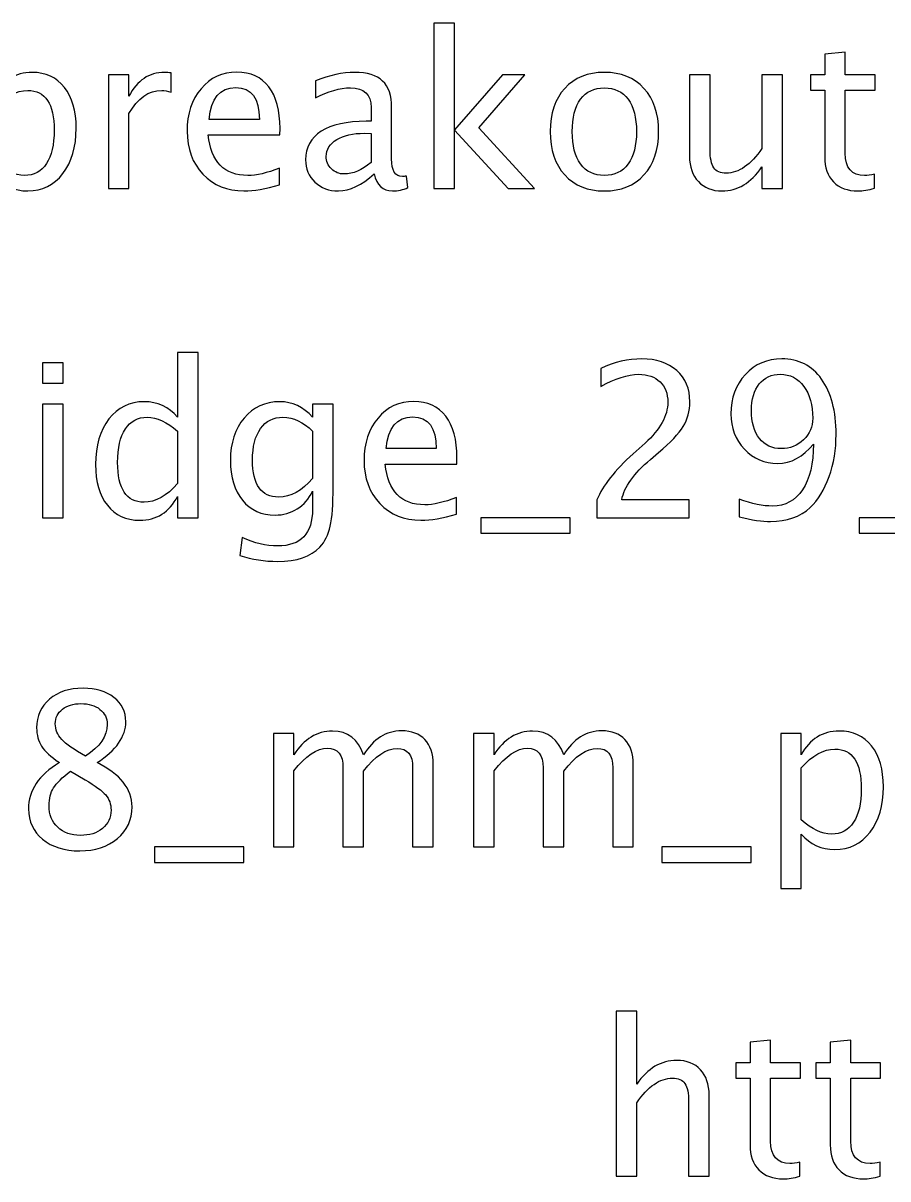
# Model space of a CAD drawing. Header units: centimetres. Extents: x -32.9 to 32.9, y -27.7 to 43.3.
# Drawn here: x -7.87 to -2.75, y 29.8 to 36.65 of the extents above; entities that cross this region are included whole.
import ezdxf

# ---------------------------------------------------------------- set-up
doc = ezdxf.new("R2010")
doc.units = ezdxf.units.CM
doc.header["$MEASUREMENT"] = 0
doc.layers.add('Layer 1', color=7, linetype='Continuous')

msp = doc.modelspace()

# ---------------------------------------------------------------- linework, layer by layer
at = {"layer": 'Layer 1'}
for points, knots in [([(-8.16619, 35.66282), (-8.16619, 35.66282), (-8.16619, 36.64961), (-8.16619, 36.64961), (-8.16619, 36.64961), (-8.16619, 36.64961), (-8.04427, 36.64961), (-8.04427, 36.64961), (-8.04427, 36.64961), (-8.04427, 36.64961), (-8.04427, 36.21633), (-8.04427, 36.21633), (-8.04427, 36.21633), (-7.99432, 36.31052), (-7.91917, 36.35751), (-7.81906, 36.35751), (-7.81906, 36.35751), (-7.73799, 36.35751), (-7.67428, 36.32809), (-7.62771, 36.26903), (-7.62771, 36.26903), (-7.58114, 36.20998), (-7.55786, 36.12933), (-7.55786, 36.0271), (-7.55786, 36.0271), (-7.55786, 35.91576), (-7.58432, 35.8258), (-7.63702, 35.75765), (-7.63702, 35.75765), (-7.68973, 35.68928), (-7.75915, 35.6552), (-7.84509, 35.6552), (-7.84509, 35.6552), (-7.92489, 35.6552), (-7.99135, 35.68568), (-8.04427, 35.74685), (-8.04427, 35.74685), (-8.04427, 35.74685), (-8.05909, 35.66282), (-8.05909, 35.66282), (-8.05909, 35.66282), (-8.05909, 35.66282), (-8.16619, 35.66282), (-8.16619, 35.66282)], [0, 0, 0, 0, 0.0833333, 0.0833333, 0.0833333, 0.0833333, 0.1666667, 0.1666667, 0.1666667, 0.1666667, 0.25, 0.25, 0.25, 0.25, 0.3333333, 0.3333333, 0.3333333, 0.3333333, 0.4166667, 0.4166667, 0.4166667, 0.4166667, 0.5, 0.5, 0.5, 0.5, 0.5833333, 0.5833333, 0.5833333, 0.5833333, 0.6666667, 0.6666667, 0.6666667, 0.6666667, 0.75, 0.75, 0.75, 0.75, 0.8333333, 0.8333333, 0.8333333, 0.8333333, 1, 1, 1, 1]), ([(-5.43845, 35.67044), (-5.43845, 35.67044), (-5.43845, 36.64961), (-5.43845, 36.64961), (-5.43845, 36.64961), (-5.43845, 36.64961), (-5.31653, 36.64961), (-5.31653, 36.64961), (-5.31653, 36.64961), (-5.31653, 36.64961), (-5.31653, 36.01694), (-5.31653, 36.01694), (-5.31653, 36.01694), (-5.31653, 36.01694), (-5.03078, 36.34354), (-5.03078, 36.34354), (-5.03078, 36.34354), (-5.03078, 36.34354), (-4.89912, 36.34354), (-4.89912, 36.34354), (-4.89912, 36.34354), (-4.89912, 36.34354), (-5.17217, 36.02943), (-5.17217, 36.02943), (-5.17217, 36.02943), (-5.17217, 36.02943), (-4.84197, 35.67044), (-4.84197, 35.67044), (-4.84197, 35.67044), (-4.84197, 35.67044), (-4.99903, 35.67044), (-4.99903, 35.67044), (-4.99903, 35.67044), (-4.99903, 35.67044), (-5.31653, 36.01567), (-5.31653, 36.01567), (-5.31653, 36.01567), (-5.31653, 36.01567), (-5.31653, 35.67044), (-5.31653, 35.67044), (-5.31653, 35.67044), (-5.31653, 35.67044), (-5.43845, 35.67044), (-5.43845, 35.67044)], [0, 0, 0, 0, 0.0833333, 0.0833333, 0.0833333, 0.0833333, 0.1666667, 0.1666667, 0.1666667, 0.1666667, 0.25, 0.25, 0.25, 0.25, 0.3333333, 0.3333333, 0.3333333, 0.3333333, 0.4166667, 0.4166667, 0.4166667, 0.4166667, 0.5, 0.5, 0.5, 0.5, 0.5833333, 0.5833333, 0.5833333, 0.5833333, 0.6666667, 0.6666667, 0.6666667, 0.6666667, 0.75, 0.75, 0.75, 0.75, 0.8333333, 0.8333333, 0.8333333, 0.8333333, 1, 1, 1, 1]), ([(-2.82669, 35.67065), (-2.86437, 35.66028), (-2.89717, 35.6552), (-2.9249, 35.6552), (-2.9249, 35.6552), (-2.98713, 35.6552), (-3.0356, 35.67298), (-3.07032, 35.70854), (-3.07032, 35.70854), (-3.10524, 35.7441), (-3.1226, 35.79342), (-3.1226, 35.85671), (-3.1226, 35.85671), (-3.1226, 35.85671), (-3.1226, 36.2521), (-3.1226, 36.2521), (-3.1226, 36.2521), (-3.1226, 36.2521), (-3.20684, 36.2521), (-3.20684, 36.2521), (-3.20684, 36.2521), (-3.20684, 36.2521), (-3.20684, 36.34354), (-3.20684, 36.34354), (-3.20684, 36.34354), (-3.20684, 36.34354), (-3.1226, 36.34354), (-3.1226, 36.34354), (-3.1226, 36.34354), (-3.1226, 36.34354), (-3.1226, 36.46525), (-3.1226, 36.46525), (-3.1226, 36.46525), (-3.1226, 36.46525), (-3.00068, 36.47689), (-3.00068, 36.47689), (-3.00068, 36.47689), (-3.00068, 36.47689), (-3.00068, 36.34354), (-3.00068, 36.34354), (-3.00068, 36.34354), (-3.00068, 36.34354), (-2.82415, 36.34354), (-2.82415, 36.34354), (-2.82415, 36.34354), (-2.82415, 36.34354), (-2.82415, 36.2521), (-2.82415, 36.2521), (-2.82415, 36.2521), (-2.82415, 36.2521), (-3.00068, 36.2521), (-3.00068, 36.2521), (-3.00068, 36.2521), (-3.00068, 36.2521), (-3.00068, 35.87872), (-3.00068, 35.87872), (-3.00068, 35.87872), (-3.00068, 35.79067), (-2.96237, 35.74664), (-2.88596, 35.74664), (-2.88596, 35.74664), (-2.86966, 35.74664), (-2.84997, 35.74939), (-2.82669, 35.75468), (-2.82669, 35.75468), (-2.82669, 35.75468), (-2.82669, 35.67065), (-2.82669, 35.67065)], [0, 0, 0, 0, 0.0555556, 0.0555556, 0.0555556, 0.0555556, 0.1111111, 0.1111111, 0.1111111, 0.1111111, 0.1666667, 0.1666667, 0.1666667, 0.1666667, 0.2222222, 0.2222222, 0.2222222, 0.2222222, 0.2777778, 0.2777778, 0.2777778, 0.2777778, 0.3333333, 0.3333333, 0.3333333, 0.3333333, 0.3888889, 0.3888889, 0.3888889, 0.3888889, 0.4444444, 0.4444444, 0.4444444, 0.4444444, 0.5, 0.5, 0.5, 0.5, 0.5555556, 0.5555556, 0.5555556, 0.5555556, 0.6111111, 0.6111111, 0.6111111, 0.6111111, 0.6666667, 0.6666667, 0.6666667, 0.6666667, 0.7222222, 0.7222222, 0.7222222, 0.7222222, 0.7777778, 0.7777778, 0.7777778, 0.7777778, 0.8333333, 0.8333333, 0.8333333, 0.8333333, 0.8888889, 0.8888889, 0.8888889, 0.8888889, 1, 1, 1, 1]), ([(-7.36694, 35.67044), (-7.36694, 35.67044), (-7.36694, 36.34354), (-7.36694, 36.34354), (-7.36694, 36.34354), (-7.36694, 36.34354), (-7.24502, 36.34354), (-7.24502, 36.34354), (-7.24502, 36.34354), (-7.24502, 36.34354), (-7.24502, 36.21633), (-7.24502, 36.21633), (-7.24502, 36.21633), (-7.19655, 36.31052), (-7.12627, 36.35751), (-7.03399, 36.35751), (-7.03399, 36.35751), (-7.0215, 36.35751), (-7.00838, 36.35645), (-6.99483, 36.35434), (-6.99483, 36.35434), (-6.99483, 36.35434), (-6.99483, 36.24025), (-6.99483, 36.24025), (-6.99483, 36.24025), (-7.016, 36.24723), (-7.03462, 36.25083), (-7.05071, 36.25083), (-7.05071, 36.25083), (-7.12818, 36.25083), (-7.19295, 36.20511), (-7.24502, 36.11346), (-7.24502, 36.11346), (-7.24502, 36.11346), (-7.24502, 35.67044), (-7.24502, 35.67044), (-7.24502, 35.67044), (-7.24502, 35.67044), (-7.36694, 35.67044), (-7.36694, 35.67044)], [0, 0, 0, 0, 0.0909091, 0.0909091, 0.0909091, 0.0909091, 0.1818182, 0.1818182, 0.1818182, 0.1818182, 0.2727273, 0.2727273, 0.2727273, 0.2727273, 0.3636364, 0.3636364, 0.3636364, 0.3636364, 0.4545455, 0.4545455, 0.4545455, 0.4545455, 0.5454545, 0.5454545, 0.5454545, 0.5454545, 0.6363636, 0.6363636, 0.6363636, 0.6363636, 0.7272727, 0.7272727, 0.7272727, 0.7272727, 0.8181818, 0.8181818, 0.8181818, 0.8181818, 1, 1, 1, 1]), ([(-6.35327, 35.69203), (-6.43518, 35.66748), (-6.50525, 35.6552), (-6.56367, 35.6552), (-6.56367, 35.6552), (-6.66336, 35.6552), (-6.74443, 35.68822), (-6.80687, 35.75405), (-6.80687, 35.75405), (-6.86931, 35.81988), (-6.90064, 35.90518), (-6.90064, 36.01017), (-6.90064, 36.01017), (-6.90064, 36.11198), (-6.87312, 36.19559), (-6.81788, 36.26099), (-6.81788, 36.26099), (-6.76263, 36.32618), (-6.69194, 36.35878), (-6.60579, 36.35878), (-6.60579, 36.35878), (-6.5243, 36.35878), (-6.46122, 36.32978), (-6.41677, 36.27179), (-6.41677, 36.27179), (-6.37232, 36.21379), (-6.35009, 36.13166), (-6.35009, 36.02519), (-6.35009, 36.02519), (-6.35009, 36.02519), (-6.35073, 35.98794), (-6.35073, 35.98794), (-6.35073, 35.98794), (-6.35073, 35.98794), (-6.77618, 35.98794), (-6.77618, 35.98794), (-6.77618, 35.98794), (-6.7584, 35.82707), (-6.67987, 35.74664), (-6.54081, 35.74664), (-6.54081, 35.74664), (-6.48979, 35.74664), (-6.42735, 35.76103), (-6.35327, 35.78982), (-6.35327, 35.78982), (-6.35327, 35.78982), (-6.35327, 35.69203), (-6.35327, 35.69203)], [0, 0, 0, 0, 0.0769231, 0.0769231, 0.0769231, 0.0769231, 0.1538462, 0.1538462, 0.1538462, 0.1538462, 0.2307692, 0.2307692, 0.2307692, 0.2307692, 0.3076923, 0.3076923, 0.3076923, 0.3076923, 0.3846154, 0.3846154, 0.3846154, 0.3846154, 0.4615385, 0.4615385, 0.4615385, 0.4615385, 0.5384615, 0.5384615, 0.5384615, 0.5384615, 0.6153846, 0.6153846, 0.6153846, 0.6153846, 0.6923077, 0.6923077, 0.6923077, 0.6923077, 0.7692308, 0.7692308, 0.7692308, 0.7692308, 0.8461538, 0.8461538, 0.8461538, 0.8461538, 1, 1, 1, 1]), ([(-5.79278, 35.75617), (-5.86601, 35.68886), (-5.9365, 35.6552), (-6.00423, 35.6552), (-6.00423, 35.6552), (-6.0599, 35.6552), (-6.10626, 35.67256), (-6.14287, 35.70748), (-6.14287, 35.70748), (-6.1797, 35.74241), (-6.19812, 35.78643), (-6.19812, 35.83956), (-6.19812, 35.83956), (-6.19812, 35.91301), (-6.16722, 35.96953), (-6.10541, 36.0089), (-6.10541, 36.0089), (-6.0436, 36.04827), (-5.95491, 36.06795), (-5.83934, 36.06795), (-5.83934, 36.06795), (-5.83934, 36.06795), (-5.81077, 36.06795), (-5.81077, 36.06795), (-5.81077, 36.06795), (-5.81077, 36.06795), (-5.81077, 36.14902), (-5.81077, 36.14902), (-5.81077, 36.14902), (-5.81077, 36.22712), (-5.85141, 36.26607), (-5.9329, 36.26607), (-5.9329, 36.26607), (-5.99598, 36.26607), (-6.06498, 36.24617), (-6.1397, 36.20638), (-6.1397, 36.20638), (-6.1397, 36.20638), (-6.1397, 36.30671), (-6.1397, 36.30671), (-6.1397, 36.30671), (-6.05757, 36.34058), (-5.9801, 36.35751), (-5.9075, 36.35751), (-5.9075, 36.35751), (-5.83278, 36.35751), (-5.77754, 36.34058), (-5.74219, 36.3065), (-5.74219, 36.3065), (-5.70663, 36.27242), (-5.68885, 36.21993), (-5.68885, 36.14902), (-5.68885, 36.14902), (-5.68885, 36.14902), (-5.68885, 35.84485), (-5.68885, 35.84485), (-5.68885, 35.84485), (-5.68885, 35.77522), (-5.66747, 35.74029), (-5.6245, 35.74029), (-5.6245, 35.74029), (-5.61921, 35.74029), (-5.61138, 35.74114), (-5.60101, 35.74283), (-5.60101, 35.74283), (-5.60101, 35.74283), (-5.59233, 35.6751), (-5.59233, 35.6751), (-5.59233, 35.6751), (-5.62006, 35.66176), (-5.65054, 35.6552), (-5.68398, 35.6552), (-5.68398, 35.6552), (-5.74092, 35.6552), (-5.77711, 35.68886), (-5.79278, 35.75617)], [0, 0, 0, 0, 0.05, 0.05, 0.05, 0.05, 0.1, 0.1, 0.1, 0.1, 0.15, 0.15, 0.15, 0.15, 0.2, 0.2, 0.2, 0.2, 0.25, 0.25, 0.25, 0.25, 0.3, 0.3, 0.3, 0.3, 0.35, 0.35, 0.35, 0.35, 0.4, 0.4, 0.4, 0.4, 0.45, 0.45, 0.45, 0.45, 0.5, 0.5, 0.5, 0.5, 0.55, 0.55, 0.55, 0.55, 0.6, 0.6, 0.6, 0.6, 0.65, 0.65, 0.65, 0.65, 0.7, 0.7, 0.7, 0.7, 0.75, 0.75, 0.75, 0.75, 0.8, 0.8, 0.8, 0.8, 0.85, 0.85, 0.85, 0.85, 0.9, 0.9, 0.9, 0.9, 1, 1, 1, 1]), ([(-4.42816, 35.6552), (-4.52701, 35.6552), (-4.60532, 35.68674), (-4.6629, 35.74982), (-4.6629, 35.74982), (-4.72068, 35.81289), (-4.74947, 35.89862), (-4.74947, 36.00678), (-4.74947, 36.00678), (-4.74947, 36.11473), (-4.72068, 36.20024), (-4.6629, 36.26311), (-4.6629, 36.26311), (-4.60532, 36.32597), (-4.52701, 36.35751), (-4.42816, 36.35751), (-4.42816, 36.35751), (-4.32931, 36.35751), (-4.25099, 36.32597), (-4.19342, 36.26311), (-4.19342, 36.26311), (-4.13564, 36.20024), (-4.10685, 36.11473), (-4.10685, 36.00678), (-4.10685, 36.00678), (-4.10685, 35.89862), (-4.13564, 35.81289), (-4.19342, 35.74982), (-4.19342, 35.74982), (-4.25099, 35.68674), (-4.32931, 35.6552), (-4.42816, 35.6552)], [0, 0, 0, 0, 0.1111111, 0.1111111, 0.1111111, 0.1111111, 0.2222222, 0.2222222, 0.2222222, 0.2222222, 0.3333333, 0.3333333, 0.3333333, 0.3333333, 0.4444444, 0.4444444, 0.4444444, 0.4444444, 0.5555556, 0.5555556, 0.5555556, 0.5555556, 0.6666667, 0.6666667, 0.6666667, 0.6666667, 0.7777778, 0.7777778, 0.7777778, 0.7777778, 1, 1, 1, 1]), ([(-3.49429, 35.67044), (-3.49429, 35.67044), (-3.49429, 35.79702), (-3.49429, 35.79702), (-3.49429, 35.79702), (-3.55927, 35.7024), (-3.63822, 35.6552), (-3.73093, 35.6552), (-3.73093, 35.6552), (-3.78978, 35.6552), (-3.83655, 35.67362), (-3.87127, 35.71066), (-3.87127, 35.71066), (-3.90619, 35.7477), (-3.92355, 35.79744), (-3.92355, 35.86031), (-3.92355, 35.86031), (-3.92355, 35.86031), (-3.92355, 36.34354), (-3.92355, 36.34354), (-3.92355, 36.34354), (-3.92355, 36.34354), (-3.80163, 36.34354), (-3.80163, 36.34354), (-3.80163, 36.34354), (-3.80163, 36.34354), (-3.80163, 35.9001), (-3.80163, 35.9001), (-3.80163, 35.9001), (-3.80163, 35.84951), (-3.79422, 35.81374), (-3.77962, 35.79257), (-3.77962, 35.79257), (-3.7648, 35.77119), (-3.74025, 35.76061), (-3.70574, 35.76061), (-3.70574, 35.76061), (-3.63124, 35.76061), (-3.56054, 35.80951), (-3.49429, 35.90751), (-3.49429, 35.90751), (-3.49429, 35.90751), (-3.49429, 36.34354), (-3.49429, 36.34354), (-3.49429, 36.34354), (-3.49429, 36.34354), (-3.37237, 36.34354), (-3.37237, 36.34354), (-3.37237, 36.34354), (-3.37237, 36.34354), (-3.37237, 35.67044), (-3.37237, 35.67044), (-3.37237, 35.67044), (-3.37237, 35.67044), (-3.49429, 35.67044), (-3.49429, 35.67044)], [0, 0, 0, 0, 0.0666667, 0.0666667, 0.0666667, 0.0666667, 0.1333333, 0.1333333, 0.1333333, 0.1333333, 0.2, 0.2, 0.2, 0.2, 0.2666667, 0.2666667, 0.2666667, 0.2666667, 0.3333333, 0.3333333, 0.3333333, 0.3333333, 0.4, 0.4, 0.4, 0.4, 0.4666667, 0.4666667, 0.4666667, 0.4666667, 0.5333333, 0.5333333, 0.5333333, 0.5333333, 0.6, 0.6, 0.6, 0.6, 0.6666667, 0.6666667, 0.6666667, 0.6666667, 0.7333333, 0.7333333, 0.7333333, 0.7333333, 0.8, 0.8, 0.8, 0.8, 0.8666667, 0.8666667, 0.8666667, 0.8666667, 1, 1, 1, 1]), ([(-8.04427, 35.83088), (-7.9814, 35.77479), (-7.9215, 35.74664), (-7.86456, 35.74664), (-7.86456, 35.74664), (-7.80847, 35.74664), (-7.76508, 35.77014), (-7.7346, 35.81691), (-7.7346, 35.81691), (-7.70391, 35.86369), (-7.68867, 35.92952), (-7.68867, 36.01461), (-7.68867, 36.01461), (-7.68867, 36.17209), (-7.74074, 36.25083), (-7.84488, 36.25083), (-7.84488, 36.25083), (-7.91304, 36.25083), (-7.9795, 36.214), (-8.04427, 36.14013), (-8.04427, 36.14013), (-8.04427, 36.14013), (-8.04427, 35.83088), (-8.04427, 35.83088)], [0, 0, 0, 0, 0.1428571, 0.1428571, 0.1428571, 0.1428571, 0.2857143, 0.2857143, 0.2857143, 0.2857143, 0.4285714, 0.4285714, 0.4285714, 0.4285714, 0.5714286, 0.5714286, 0.5714286, 0.5714286, 0.7142857, 0.7142857, 0.7142857, 0.7142857, 1, 1, 1, 1]), ([(-6.76983, 36.07938), (-6.76983, 36.07938), (-6.47265, 36.07938), (-6.47265, 36.07938), (-6.47265, 36.07938), (-6.47265, 36.20469), (-6.51943, 36.26734), (-6.61277, 36.26734), (-6.61277, 36.26734), (-6.70675, 36.26734), (-6.75903, 36.20469), (-6.76983, 36.07938)], [0, 0, 0, 0, 0.25, 0.25, 0.25, 0.25, 0.5, 0.5, 0.5, 0.5, 1, 1, 1, 1]), ([(-4.42837, 35.74664), (-4.36805, 35.74664), (-4.32106, 35.76929), (-4.28761, 35.8148), (-4.28761, 35.8148), (-4.25438, 35.86009), (-4.23766, 35.92423), (-4.23766, 36.00678), (-4.23766, 36.00678), (-4.23766, 36.08912), (-4.25438, 36.15304), (-4.28761, 36.19834), (-4.28761, 36.19834), (-4.32106, 36.24342), (-4.36805, 36.26607), (-4.42837, 36.26607), (-4.42837, 36.26607), (-4.48891, 36.26607), (-4.5359, 36.24342), (-4.56892, 36.19834), (-4.56892, 36.19834), (-4.60215, 36.15304), (-4.61866, 36.08912), (-4.61866, 36.00678), (-4.61866, 36.00678), (-4.61866, 35.92423), (-4.60215, 35.86009), (-4.56892, 35.8148), (-4.56892, 35.8148), (-4.5359, 35.76929), (-4.48891, 35.74664), (-4.42837, 35.74664)], [0, 0, 0, 0, 0.1111111, 0.1111111, 0.1111111, 0.1111111, 0.2222222, 0.2222222, 0.2222222, 0.2222222, 0.3333333, 0.3333333, 0.3333333, 0.3333333, 0.4444444, 0.4444444, 0.4444444, 0.4444444, 0.5555556, 0.5555556, 0.5555556, 0.5555556, 0.6666667, 0.6666667, 0.6666667, 0.6666667, 0.7777778, 0.7777778, 0.7777778, 0.7777778, 1, 1, 1, 1]), ([(-5.81077, 35.82263), (-5.81077, 35.82263), (-5.81077, 35.99556), (-5.81077, 35.99556), (-5.81077, 35.99556), (-5.81077, 35.99556), (-5.84993, 35.99683), (-5.84993, 35.99683), (-5.84993, 35.99683), (-5.91766, 35.99683), (-5.97227, 35.98434), (-6.01397, 35.95937), (-6.01397, 35.95937), (-6.05546, 35.93418), (-6.0762, 35.90095), (-6.0762, 35.85946), (-6.0762, 35.85946), (-6.0762, 35.83046), (-6.06583, 35.80591), (-6.0453, 35.7858), (-6.0453, 35.7858), (-6.02455, 35.76569), (-5.99936, 35.75553), (-5.96952, 35.75553), (-5.96952, 35.75553), (-5.91872, 35.75553), (-5.8658, 35.77797), (-5.81077, 35.82263)], [0, 0, 0, 0, 0.125, 0.125, 0.125, 0.125, 0.25, 0.25, 0.25, 0.25, 0.375, 0.375, 0.375, 0.375, 0.5, 0.5, 0.5, 0.5, 0.625, 0.625, 0.625, 0.625, 0.75, 0.75, 0.75, 0.75, 1, 1, 1, 1]), ([(-6.95675, 33.71887), (-6.95675, 33.71887), (-6.95675, 33.84524), (-6.95675, 33.84524), (-6.95675, 33.84524), (-7.00649, 33.75083), (-7.08142, 33.70363), (-7.18154, 33.70363), (-7.18154, 33.70363), (-7.26282, 33.70363), (-7.32674, 33.73305), (-7.37331, 33.79211), (-7.37331, 33.79211), (-7.41988, 33.85116), (-7.44316, 33.93181), (-7.44316, 34.03404), (-7.44316, 34.03404), (-7.44316, 34.1458), (-7.4167, 34.23576), (-7.364, 34.30392), (-7.364, 34.30392), (-7.31108, 34.37186), (-7.24165, 34.40594), (-7.1555, 34.40594), (-7.1555, 34.40594), (-7.07571, 34.40594), (-7.00924, 34.37546), (-6.95675, 34.31429), (-6.95675, 34.31429), (-6.95675, 34.31429), (-6.95675, 34.69804), (-6.95675, 34.69804), (-6.95675, 34.69804), (-6.95675, 34.69804), (-6.83483, 34.69804), (-6.83483, 34.69804), (-6.83483, 34.69804), (-6.83483, 34.69804), (-6.83483, 33.71887), (-6.83483, 33.71887), (-6.83483, 33.71887), (-6.83483, 33.71887), (-6.95675, 33.71887), (-6.95675, 33.71887)], [0, 0, 0, 0, 0.0833333, 0.0833333, 0.0833333, 0.0833333, 0.1666667, 0.1666667, 0.1666667, 0.1666667, 0.25, 0.25, 0.25, 0.25, 0.3333333, 0.3333333, 0.3333333, 0.3333333, 0.4166667, 0.4166667, 0.4166667, 0.4166667, 0.5, 0.5, 0.5, 0.5, 0.5833333, 0.5833333, 0.5833333, 0.5833333, 0.6666667, 0.6666667, 0.6666667, 0.6666667, 0.75, 0.75, 0.75, 0.75, 0.8333333, 0.8333333, 0.8333333, 0.8333333, 1, 1, 1, 1]), ([(-4.47263, 33.71887), (-4.47263, 33.71887), (-4.47263, 33.82555), (-4.47263, 33.82555), (-4.47263, 33.82555), (-4.43707, 33.90874), (-4.36531, 33.99954), (-4.25715, 34.09754), (-4.25715, 34.09754), (-4.25715, 34.09754), (-4.1873, 34.1602), (-4.1873, 34.1602), (-4.1873, 34.1602), (-4.09734, 34.2419), (-4.05226, 34.32276), (-4.05226, 34.40319), (-4.05226, 34.40319), (-4.05226, 34.45462), (-4.06771, 34.49484), (-4.0984, 34.52426), (-4.0984, 34.52426), (-4.12909, 34.55368), (-4.17164, 34.5685), (-4.22561, 34.5685), (-4.22561, 34.5685), (-4.28869, 34.5685), (-4.36341, 34.54437), (-4.44977, 34.49611), (-4.44977, 34.49611), (-4.44977, 34.49611), (-4.44977, 34.60279), (-4.44977, 34.60279), (-4.44977, 34.60279), (-4.36828, 34.64089), (-4.28721, 34.65994), (-4.20635, 34.65994), (-4.20635, 34.65994), (-4.12042, 34.65994), (-4.05141, 34.63687), (-3.99934, 34.59051), (-3.99934, 34.59051), (-3.94748, 34.54416), (-3.92145, 34.48278), (-3.92145, 34.40615), (-3.92145, 34.40615), (-3.92145, 34.35112), (-3.93457, 34.30222), (-3.96082, 34.25968), (-3.96082, 34.25968), (-3.98728, 34.21692), (-4.03617, 34.16528), (-4.10793, 34.10432), (-4.10793, 34.10432), (-4.10793, 34.10432), (-4.15513, 34.0641), (-4.15513, 34.0641), (-4.15513, 34.0641), (-4.25334, 33.98091), (-4.31007, 33.90133), (-4.32531, 33.82555), (-4.32531, 33.82555), (-4.32531, 33.82555), (-3.92526, 33.82555), (-3.92526, 33.82555), (-3.92526, 33.82555), (-3.92526, 33.82555), (-3.92526, 33.71887), (-3.92526, 33.71887), (-3.92526, 33.71887), (-3.92526, 33.71887), (-4.47263, 33.71887), (-4.47263, 33.71887)], [0, 0, 0, 0, 0.0526316, 0.0526316, 0.0526316, 0.0526316, 0.1052632, 0.1052632, 0.1052632, 0.1052632, 0.1578947, 0.1578947, 0.1578947, 0.1578947, 0.2105263, 0.2105263, 0.2105263, 0.2105263, 0.2631579, 0.2631579, 0.2631579, 0.2631579, 0.3157895, 0.3157895, 0.3157895, 0.3157895, 0.3684211, 0.3684211, 0.3684211, 0.3684211, 0.4210526, 0.4210526, 0.4210526, 0.4210526, 0.4736842, 0.4736842, 0.4736842, 0.4736842, 0.5263158, 0.5263158, 0.5263158, 0.5263158, 0.5789474, 0.5789474, 0.5789474, 0.5789474, 0.6315789, 0.6315789, 0.6315789, 0.6315789, 0.6842105, 0.6842105, 0.6842105, 0.6842105, 0.7368421, 0.7368421, 0.7368421, 0.7368421, 0.7894737, 0.7894737, 0.7894737, 0.7894737, 0.8421053, 0.8421053, 0.8421053, 0.8421053, 0.8947368, 0.8947368, 0.8947368, 0.8947368, 1, 1, 1, 1]), ([(-3.6302, 33.72395), (-3.6302, 33.72395), (-3.6302, 33.82809), (-3.6302, 33.82809), (-3.6302, 33.82809), (-3.55252, 33.801), (-3.48648, 33.78745), (-3.43187, 33.78745), (-3.43187, 33.78745), (-3.35588, 33.78745), (-3.2964, 33.81984), (-3.25364, 33.88461), (-3.25364, 33.88461), (-3.21089, 33.94938), (-3.18951, 34.03955), (-3.18951, 34.1549), (-3.18951, 34.1549), (-3.25153, 34.07849), (-3.32201, 34.04018), (-3.40118, 34.04018), (-3.40118, 34.04018), (-3.47843, 34.04018), (-3.54405, 34.06854), (-3.59781, 34.12548), (-3.59781, 34.12548), (-3.65158, 34.18242), (-3.67846, 34.25164), (-3.67846, 34.33355), (-3.67846, 34.33355), (-3.67846, 34.42753), (-3.64988, 34.50542), (-3.59252, 34.56723), (-3.59252, 34.56723), (-3.53537, 34.62904), (-3.46341, 34.65994), (-3.37662, 34.65994), (-3.37662, 34.65994), (-3.27693, 34.65994), (-3.1984, 34.61994), (-3.14104, 34.53993), (-3.14104, 34.53993), (-3.08368, 34.45992), (-3.05489, 34.35048), (-3.05489, 34.21142), (-3.05489, 34.21142), (-3.05489, 34.12294), (-3.06865, 34.03976), (-3.09638, 33.96186), (-3.09638, 33.96186), (-3.1241, 33.88376), (-3.16115, 33.82322), (-3.20792, 33.77983), (-3.20792, 33.77983), (-3.26761, 33.72395), (-3.34635, 33.69601), (-3.44372, 33.69601), (-3.44372, 33.69601), (-3.49177, 33.69601), (-3.55379, 33.70532), (-3.6302, 33.72395)], [0, 0, 0, 0, 0.0625, 0.0625, 0.0625, 0.0625, 0.125, 0.125, 0.125, 0.125, 0.1875, 0.1875, 0.1875, 0.1875, 0.25, 0.25, 0.25, 0.25, 0.3125, 0.3125, 0.3125, 0.3125, 0.375, 0.375, 0.375, 0.375, 0.4375, 0.4375, 0.4375, 0.4375, 0.5, 0.5, 0.5, 0.5, 0.5625, 0.5625, 0.5625, 0.5625, 0.625, 0.625, 0.625, 0.625, 0.6875, 0.6875, 0.6875, 0.6875, 0.75, 0.75, 0.75, 0.75, 0.8125, 0.8125, 0.8125, 0.8125, 0.875, 0.875, 0.875, 0.875, 1, 1, 1, 1]), ([(-7.75685, 34.51516), (-7.75685, 34.51516), (-7.75685, 34.63708), (-7.75685, 34.63708), (-7.75685, 34.63708), (-7.75685, 34.63708), (-7.63493, 34.63708), (-7.63493, 34.63708), (-7.63493, 34.63708), (-7.63493, 34.63708), (-7.63493, 34.51516), (-7.63493, 34.51516), (-7.63493, 34.51516), (-7.63493, 34.51516), (-7.75685, 34.51516), (-7.75685, 34.51516)], [0, 0, 0, 0, 0.2, 0.2, 0.2, 0.2, 0.4, 0.4, 0.4, 0.4, 0.6, 0.6, 0.6, 0.6, 1, 1, 1, 1]), ([(-3.55654, 34.35429), (-3.55654, 34.28444), (-3.54066, 34.2292), (-3.50891, 34.18856), (-3.50891, 34.18856), (-3.47716, 34.14813), (-3.43441, 34.12781), (-3.38043, 34.12781), (-3.38043, 34.12781), (-3.32857, 34.12781), (-3.28434, 34.14538), (-3.24793, 34.18052), (-3.24793, 34.18052), (-3.21152, 34.21565), (-3.19332, 34.2582), (-3.19332, 34.30773), (-3.19332, 34.30773), (-3.19332, 34.38604), (-3.21089, 34.44912), (-3.24624, 34.49675), (-3.24624, 34.49675), (-3.28137, 34.54458), (-3.32752, 34.5685), (-3.38488, 34.5685), (-3.38488, 34.5685), (-3.43843, 34.5685), (-3.48034, 34.54945), (-3.51082, 34.51135), (-3.51082, 34.51135), (-3.5413, 34.47325), (-3.55654, 34.42097), (-3.55654, 34.35429)], [0, 0, 0, 0, 0.1111111, 0.1111111, 0.1111111, 0.1111111, 0.2222222, 0.2222222, 0.2222222, 0.2222222, 0.3333333, 0.3333333, 0.3333333, 0.3333333, 0.4444444, 0.4444444, 0.4444444, 0.4444444, 0.5555556, 0.5555556, 0.5555556, 0.5555556, 0.6666667, 0.6666667, 0.6666667, 0.6666667, 0.7777778, 0.7777778, 0.7777778, 0.7777778, 1, 1, 1, 1]), ([(-7.75685, 33.71887), (-7.75685, 33.71887), (-7.75685, 34.39197), (-7.75685, 34.39197), (-7.75685, 34.39197), (-7.75685, 34.39197), (-7.63493, 34.39197), (-7.63493, 34.39197), (-7.63493, 34.39197), (-7.63493, 34.39197), (-7.63493, 33.71887), (-7.63493, 33.71887), (-7.63493, 33.71887), (-7.63493, 33.71887), (-7.75685, 33.71887), (-7.75685, 33.71887)], [0, 0, 0, 0, 0.2, 0.2, 0.2, 0.2, 0.4, 0.4, 0.4, 0.4, 0.6, 0.6, 0.6, 0.6, 1, 1, 1, 1]), ([(-6.58803, 33.49535), (-6.58803, 33.49535), (-6.57364, 33.60076), (-6.57364, 33.60076), (-6.57364, 33.60076), (-6.50294, 33.56774), (-6.43288, 33.55123), (-6.36366, 33.55123), (-6.36366, 33.55123), (-6.22629, 33.55123), (-6.1575, 33.62404), (-6.1575, 33.76946), (-6.1575, 33.76946), (-6.1575, 33.76946), (-6.1575, 33.87529), (-6.1575, 33.87529), (-6.1575, 33.87529), (-6.17867, 33.83063), (-6.20872, 33.79613), (-6.24788, 33.77136), (-6.24788, 33.77136), (-6.28704, 33.7466), (-6.33064, 33.73411), (-6.37869, 33.73411), (-6.37869, 33.73411), (-6.46018, 33.73411), (-6.52474, 33.76332), (-6.57237, 33.82174), (-6.57237, 33.82174), (-6.61999, 33.88016), (-6.64391, 33.95932), (-6.64391, 34.05923), (-6.64391, 34.05923), (-6.64391, 34.16147), (-6.61682, 34.24486), (-6.56263, 34.30942), (-6.56263, 34.30942), (-6.50823, 34.37377), (-6.43817, 34.40594), (-6.35202, 34.40594), (-6.35202, 34.40594), (-6.27667, 34.40594), (-6.21169, 34.37546), (-6.1575, 34.31429), (-6.1575, 34.31429), (-6.1575, 34.31429), (-6.1575, 34.39197), (-6.1575, 34.39197), (-6.1575, 34.39197), (-6.1575, 34.39197), (-6.03558, 34.39197), (-6.03558, 34.39197), (-6.03558, 34.39197), (-6.03558, 34.39197), (-6.03558, 33.9026), (-6.03558, 33.9026), (-6.03558, 33.9026), (-6.03558, 33.7974), (-6.04108, 33.71951), (-6.05209, 33.66892), (-6.05209, 33.66892), (-6.06288, 33.61833), (-6.08363, 33.57684), (-6.11368, 33.54467), (-6.11368, 33.54467), (-6.16702, 33.48815), (-6.25042, 33.45979), (-6.36366, 33.45979), (-6.36366, 33.45979), (-6.44134, 33.45979), (-6.51606, 33.47164), (-6.58803, 33.49535)], [0, 0, 0, 0, 0.0526316, 0.0526316, 0.0526316, 0.0526316, 0.1052632, 0.1052632, 0.1052632, 0.1052632, 0.1578947, 0.1578947, 0.1578947, 0.1578947, 0.2105263, 0.2105263, 0.2105263, 0.2105263, 0.2631579, 0.2631579, 0.2631579, 0.2631579, 0.3157895, 0.3157895, 0.3157895, 0.3157895, 0.3684211, 0.3684211, 0.3684211, 0.3684211, 0.4210526, 0.4210526, 0.4210526, 0.4210526, 0.4736842, 0.4736842, 0.4736842, 0.4736842, 0.5263158, 0.5263158, 0.5263158, 0.5263158, 0.5789474, 0.5789474, 0.5789474, 0.5789474, 0.6315789, 0.6315789, 0.6315789, 0.6315789, 0.6842105, 0.6842105, 0.6842105, 0.6842105, 0.7368421, 0.7368421, 0.7368421, 0.7368421, 0.7894737, 0.7894737, 0.7894737, 0.7894737, 0.8421053, 0.8421053, 0.8421053, 0.8421053, 0.8947368, 0.8947368, 0.8947368, 0.8947368, 1, 1, 1, 1]), ([(-5.30469, 33.74046), (-5.3866, 33.71591), (-5.45667, 33.70363), (-5.51509, 33.70363), (-5.51509, 33.70363), (-5.61478, 33.70363), (-5.69585, 33.73665), (-5.75829, 33.80248), (-5.75829, 33.80248), (-5.82073, 33.86831), (-5.85206, 33.95361), (-5.85206, 34.0586), (-5.85206, 34.0586), (-5.85206, 34.16041), (-5.82454, 34.24402), (-5.7693, 34.30942), (-5.7693, 34.30942), (-5.71405, 34.37461), (-5.64336, 34.40721), (-5.55721, 34.40721), (-5.55721, 34.40721), (-5.47572, 34.40721), (-5.41264, 34.37821), (-5.36819, 34.32022), (-5.36819, 34.32022), (-5.32374, 34.26222), (-5.30151, 34.18009), (-5.30151, 34.07362), (-5.30151, 34.07362), (-5.30151, 34.07362), (-5.30215, 34.03637), (-5.30215, 34.03637), (-5.30215, 34.03637), (-5.30215, 34.03637), (-5.7276, 34.03637), (-5.7276, 34.03637), (-5.7276, 34.03637), (-5.70982, 33.8755), (-5.63129, 33.79507), (-5.49223, 33.79507), (-5.49223, 33.79507), (-5.44121, 33.79507), (-5.37877, 33.80946), (-5.30469, 33.83825), (-5.30469, 33.83825), (-5.30469, 33.83825), (-5.30469, 33.74046), (-5.30469, 33.74046)], [0, 0, 0, 0, 0.0769231, 0.0769231, 0.0769231, 0.0769231, 0.1538462, 0.1538462, 0.1538462, 0.1538462, 0.2307692, 0.2307692, 0.2307692, 0.2307692, 0.3076923, 0.3076923, 0.3076923, 0.3076923, 0.3846154, 0.3846154, 0.3846154, 0.3846154, 0.4615385, 0.4615385, 0.4615385, 0.4615385, 0.5384615, 0.5384615, 0.5384615, 0.5384615, 0.6153846, 0.6153846, 0.6153846, 0.6153846, 0.6923077, 0.6923077, 0.6923077, 0.6923077, 0.7692308, 0.7692308, 0.7692308, 0.7692308, 0.8461538, 0.8461538, 0.8461538, 0.8461538, 1, 1, 1, 1]), ([(-6.95675, 34.23089), (-7.02004, 34.28656), (-7.07994, 34.3145), (-7.13667, 34.3145), (-7.13667, 34.3145), (-7.19255, 34.3145), (-7.23573, 34.29122), (-7.26642, 34.24444), (-7.26642, 34.24444), (-7.29711, 34.19787), (-7.31235, 34.13183), (-7.31235, 34.04632), (-7.31235, 34.04632), (-7.31235, 33.88905), (-7.26028, 33.81031), (-7.15593, 33.81031), (-7.15593, 33.81031), (-7.08819, 33.81031), (-7.02173, 33.84735), (-6.95675, 33.92122), (-6.95675, 33.92122), (-6.95675, 33.92122), (-6.95675, 34.23089), (-6.95675, 34.23089)], [0, 0, 0, 0, 0.1428571, 0.1428571, 0.1428571, 0.1428571, 0.2857143, 0.2857143, 0.2857143, 0.2857143, 0.4285714, 0.4285714, 0.4285714, 0.4285714, 0.5714286, 0.5714286, 0.5714286, 0.5714286, 0.7142857, 0.7142857, 0.7142857, 0.7142857, 1, 1, 1, 1]), ([(-6.1575, 33.9517), (-6.1575, 33.9517), (-6.1575, 34.23089), (-6.1575, 34.23089), (-6.1575, 34.23089), (-6.21126, 34.28656), (-6.26989, 34.3145), (-6.33318, 34.3145), (-6.33318, 34.3145), (-6.38949, 34.3145), (-6.43351, 34.29206), (-6.46526, 34.24698), (-6.46526, 34.24698), (-6.49722, 34.20211), (-6.5131, 34.13966), (-6.5131, 34.06008), (-6.5131, 34.06008), (-6.5131, 33.91382), (-6.46124, 33.84079), (-6.35731, 33.84079), (-6.35731, 33.84079), (-6.28662, 33.84079), (-6.21994, 33.87783), (-6.1575, 33.9517)], [0, 0, 0, 0, 0.1428571, 0.1428571, 0.1428571, 0.1428571, 0.2857143, 0.2857143, 0.2857143, 0.2857143, 0.4285714, 0.4285714, 0.4285714, 0.4285714, 0.5714286, 0.5714286, 0.5714286, 0.5714286, 0.7142857, 0.7142857, 0.7142857, 0.7142857, 1, 1, 1, 1]), ([(-5.72125, 34.12781), (-5.72125, 34.12781), (-5.42407, 34.12781), (-5.42407, 34.12781), (-5.42407, 34.12781), (-5.42407, 34.25312), (-5.47085, 34.31577), (-5.56419, 34.31577), (-5.56419, 34.31577), (-5.65817, 34.31577), (-5.71045, 34.25312), (-5.72125, 34.12781)], [0, 0, 0, 0, 0.25, 0.25, 0.25, 0.25, 0.5, 0.5, 0.5, 0.5, 1, 1, 1, 1]), ([(-5.1597, 33.62743), (-5.1597, 33.62743), (-5.1597, 33.71887), (-5.1597, 33.71887), (-5.1597, 33.71887), (-5.1597, 33.71887), (-4.63138, 33.71887), (-4.63138, 33.71887), (-4.63138, 33.71887), (-4.63138, 33.71887), (-4.63138, 33.62743), (-4.63138, 33.62743), (-4.63138, 33.62743), (-4.63138, 33.62743), (-5.1597, 33.62743), (-5.1597, 33.62743)], [0, 0, 0, 0, 0.2, 0.2, 0.2, 0.2, 0.4, 0.4, 0.4, 0.4, 0.6, 0.6, 0.6, 0.6, 1, 1, 1, 1]), ([(-2.91858, 33.62743), (-2.91858, 33.62743), (-2.91858, 33.71887), (-2.91858, 33.71887), (-2.91858, 33.71887), (-2.91858, 33.71887), (-2.39026, 33.71887), (-2.39026, 33.71887), (-2.39026, 33.71887), (-2.39026, 33.71887), (-2.39026, 33.62743), (-2.39026, 33.62743), (-2.39026, 33.62743), (-2.39026, 33.62743), (-2.91858, 33.62743), (-2.91858, 33.62743)], [0, 0, 0, 0, 0.2, 0.2, 0.2, 0.2, 0.4, 0.4, 0.4, 0.4, 0.6, 0.6, 0.6, 0.6, 1, 1, 1, 1]), ([(-7.65758, 32.26705), (-7.70796, 32.30218), (-7.74309, 32.33478), (-7.76278, 32.36505), (-7.76278, 32.36505), (-7.78246, 32.3951), (-7.7922, 32.43151), (-7.7922, 32.47406), (-7.7922, 32.47406), (-7.7922, 32.54348), (-7.7668, 32.6), (-7.71621, 32.64339), (-7.71621, 32.64339), (-7.66541, 32.68678), (-7.59916, 32.70837), (-7.51746, 32.70837), (-7.51746, 32.70837), (-7.4421, 32.70837), (-7.38093, 32.68996), (-7.33415, 32.65313), (-7.33415, 32.65313), (-7.28737, 32.61651), (-7.26388, 32.56867), (-7.26388, 32.51004), (-7.26388, 32.51004), (-7.26388, 32.42114), (-7.32082, 32.34007), (-7.43448, 32.26705), (-7.43448, 32.26705), (-7.29626, 32.19931), (-7.22705, 32.11189), (-7.22705, 32.00479), (-7.22705, 32.00479), (-7.22705, 31.92838), (-7.25605, 31.86594), (-7.31383, 31.81725), (-7.31383, 31.81725), (-7.37162, 31.76878), (-7.44591, 31.74444), (-7.53693, 31.74444), (-7.53693, 31.74444), (-7.62773, 31.74444), (-7.70097, 31.7673), (-7.75685, 31.81302), (-7.75685, 31.81302), (-7.81252, 31.85853), (-7.84046, 31.91864), (-7.84046, 31.99294), (-7.84046, 31.99294), (-7.84046, 32.103), (-7.7795, 32.19423), (-7.65758, 32.26705)], [0, 0, 0, 0, 0.0714286, 0.0714286, 0.0714286, 0.0714286, 0.1428571, 0.1428571, 0.1428571, 0.1428571, 0.2142857, 0.2142857, 0.2142857, 0.2142857, 0.2857143, 0.2857143, 0.2857143, 0.2857143, 0.3571429, 0.3571429, 0.3571429, 0.3571429, 0.4285714, 0.4285714, 0.4285714, 0.4285714, 0.5, 0.5, 0.5, 0.5, 0.5714286, 0.5714286, 0.5714286, 0.5714286, 0.6428571, 0.6428571, 0.6428571, 0.6428571, 0.7142857, 0.7142857, 0.7142857, 0.7142857, 0.7857143, 0.7857143, 0.7857143, 0.7857143, 0.8571429, 0.8571429, 0.8571429, 0.8571429, 1, 1, 1, 1]), ([(-7.50264, 32.30536), (-7.41713, 32.36187), (-7.37437, 32.42453), (-7.37437, 32.49374), (-7.37437, 32.49374), (-7.37437, 32.53078), (-7.38876, 32.56042), (-7.41734, 32.58306), (-7.41734, 32.58306), (-7.44612, 32.60571), (-7.48359, 32.61693), (-7.52994, 32.61693), (-7.52994, 32.61693), (-7.57482, 32.61693), (-7.61144, 32.60592), (-7.63959, 32.5837), (-7.63959, 32.5837), (-7.66774, 32.56147), (-7.68171, 32.5329), (-7.68171, 32.49755), (-7.68171, 32.49755), (-7.68171, 32.46326), (-7.66901, 32.43236), (-7.64361, 32.40484), (-7.64361, 32.40484), (-7.61821, 32.37754), (-7.57122, 32.3443), (-7.50264, 32.30536)], [0, 0, 0, 0, 0.125, 0.125, 0.125, 0.125, 0.25, 0.25, 0.25, 0.25, 0.375, 0.375, 0.375, 0.375, 0.5, 0.5, 0.5, 0.5, 0.625, 0.625, 0.625, 0.625, 0.75, 0.75, 0.75, 0.75, 1, 1, 1, 1]), ([(-6.3897, 31.7673), (-6.3897, 31.7673), (-6.3897, 32.4404), (-6.3897, 32.4404), (-6.3897, 32.4404), (-6.3897, 32.4404), (-6.26778, 32.4404), (-6.26778, 32.4404), (-6.26778, 32.4404), (-6.26778, 32.4404), (-6.26778, 32.31319), (-6.26778, 32.31319), (-6.26778, 32.31319), (-6.2083, 32.40738), (-6.1321, 32.45437), (-6.03876, 32.45437), (-6.03876, 32.45437), (-5.9488, 32.45437), (-5.88763, 32.40738), (-5.85503, 32.31319), (-5.85503, 32.31319), (-5.79724, 32.40823), (-5.72189, 32.45564), (-5.62939, 32.45564), (-5.62939, 32.45564), (-5.57034, 32.45564), (-5.52441, 32.43828), (-5.4916, 32.40336), (-5.4916, 32.40336), (-5.45879, 32.36843), (-5.44228, 32.31954), (-5.44228, 32.25667), (-5.44228, 32.25667), (-5.44228, 32.25667), (-5.44228, 31.7673), (-5.44228, 31.7673), (-5.44228, 31.7673), (-5.44228, 31.7673), (-5.5642, 31.7673), (-5.5642, 31.7673), (-5.5642, 31.7673), (-5.5642, 31.7673), (-5.5642, 32.23657), (-5.5642, 32.23657), (-5.5642, 32.23657), (-5.5642, 32.31319), (-5.59468, 32.3515), (-5.65564, 32.3515), (-5.65564, 32.3515), (-5.71893, 32.3515), (-5.78539, 32.30684), (-5.85503, 32.2173), (-5.85503, 32.2173), (-5.85503, 32.2173), (-5.85503, 31.7673), (-5.85503, 31.7673), (-5.85503, 31.7673), (-5.85503, 31.7673), (-5.97695, 31.7673), (-5.97695, 31.7673), (-5.97695, 31.7673), (-5.97695, 31.7673), (-5.97695, 32.23699), (-5.97695, 32.23699), (-5.97695, 32.23699), (-5.97695, 32.31425), (-6.00785, 32.35277), (-6.06987, 32.35277), (-6.06987, 32.35277), (-6.13147, 32.35277), (-6.19751, 32.3079), (-6.26778, 32.21794), (-6.26778, 32.21794), (-6.26778, 32.21794), (-6.26778, 31.7673), (-6.26778, 31.7673), (-6.26778, 31.7673), (-6.26778, 31.7673), (-6.3897, 31.7673), (-6.3897, 31.7673)], [0, 0, 0, 0, 0.047619, 0.047619, 0.047619, 0.047619, 0.0952381, 0.0952381, 0.0952381, 0.0952381, 0.1428571, 0.1428571, 0.1428571, 0.1428571, 0.1904762, 0.1904762, 0.1904762, 0.1904762, 0.2380952, 0.2380952, 0.2380952, 0.2380952, 0.2857143, 0.2857143, 0.2857143, 0.2857143, 0.3333333, 0.3333333, 0.3333333, 0.3333333, 0.3809524, 0.3809524, 0.3809524, 0.3809524, 0.4285714, 0.4285714, 0.4285714, 0.4285714, 0.4761905, 0.4761905, 0.4761905, 0.4761905, 0.5238095, 0.5238095, 0.5238095, 0.5238095, 0.5714286, 0.5714286, 0.5714286, 0.5714286, 0.6190476, 0.6190476, 0.6190476, 0.6190476, 0.6666667, 0.6666667, 0.6666667, 0.6666667, 0.7142857, 0.7142857, 0.7142857, 0.7142857, 0.7619048, 0.7619048, 0.7619048, 0.7619048, 0.8095238, 0.8095238, 0.8095238, 0.8095238, 0.8571429, 0.8571429, 0.8571429, 0.8571429, 0.9047619, 0.9047619, 0.9047619, 0.9047619, 1, 1, 1, 1]), ([(-5.20394, 31.7673), (-5.20394, 31.7673), (-5.20394, 32.4404), (-5.20394, 32.4404), (-5.20394, 32.4404), (-5.20394, 32.4404), (-5.08202, 32.4404), (-5.08202, 32.4404), (-5.08202, 32.4404), (-5.08202, 32.4404), (-5.08202, 32.31319), (-5.08202, 32.31319), (-5.08202, 32.31319), (-5.02254, 32.40738), (-4.94634, 32.45437), (-4.853, 32.45437), (-4.853, 32.45437), (-4.76304, 32.45437), (-4.70187, 32.40738), (-4.66927, 32.31319), (-4.66927, 32.31319), (-4.61148, 32.40823), (-4.53613, 32.45564), (-4.44363, 32.45564), (-4.44363, 32.45564), (-4.38458, 32.45564), (-4.33865, 32.43828), (-4.30584, 32.40336), (-4.30584, 32.40336), (-4.27303, 32.36843), (-4.25652, 32.31954), (-4.25652, 32.25667), (-4.25652, 32.25667), (-4.25652, 32.25667), (-4.25652, 31.7673), (-4.25652, 31.7673), (-4.25652, 31.7673), (-4.25652, 31.7673), (-4.37844, 31.7673), (-4.37844, 31.7673), (-4.37844, 31.7673), (-4.37844, 31.7673), (-4.37844, 32.23657), (-4.37844, 32.23657), (-4.37844, 32.23657), (-4.37844, 32.31319), (-4.40892, 32.3515), (-4.46988, 32.3515), (-4.46988, 32.3515), (-4.53317, 32.3515), (-4.59963, 32.30684), (-4.66927, 32.2173), (-4.66927, 32.2173), (-4.66927, 32.2173), (-4.66927, 31.7673), (-4.66927, 31.7673), (-4.66927, 31.7673), (-4.66927, 31.7673), (-4.79119, 31.7673), (-4.79119, 31.7673), (-4.79119, 31.7673), (-4.79119, 31.7673), (-4.79119, 32.23699), (-4.79119, 32.23699), (-4.79119, 32.23699), (-4.79119, 32.31425), (-4.82209, 32.35277), (-4.88411, 32.35277), (-4.88411, 32.35277), (-4.94571, 32.35277), (-5.01175, 32.3079), (-5.08202, 32.21794), (-5.08202, 32.21794), (-5.08202, 32.21794), (-5.08202, 31.7673), (-5.08202, 31.7673), (-5.08202, 31.7673), (-5.08202, 31.7673), (-5.20394, 31.7673), (-5.20394, 31.7673)], [0, 0, 0, 0, 0.047619, 0.047619, 0.047619, 0.047619, 0.0952381, 0.0952381, 0.0952381, 0.0952381, 0.1428571, 0.1428571, 0.1428571, 0.1428571, 0.1904762, 0.1904762, 0.1904762, 0.1904762, 0.2380952, 0.2380952, 0.2380952, 0.2380952, 0.2857143, 0.2857143, 0.2857143, 0.2857143, 0.3333333, 0.3333333, 0.3333333, 0.3333333, 0.3809524, 0.3809524, 0.3809524, 0.3809524, 0.4285714, 0.4285714, 0.4285714, 0.4285714, 0.4761905, 0.4761905, 0.4761905, 0.4761905, 0.5238095, 0.5238095, 0.5238095, 0.5238095, 0.5714286, 0.5714286, 0.5714286, 0.5714286, 0.6190476, 0.6190476, 0.6190476, 0.6190476, 0.6666667, 0.6666667, 0.6666667, 0.6666667, 0.7142857, 0.7142857, 0.7142857, 0.7142857, 0.7619048, 0.7619048, 0.7619048, 0.7619048, 0.8095238, 0.8095238, 0.8095238, 0.8095238, 0.8571429, 0.8571429, 0.8571429, 0.8571429, 0.9047619, 0.9047619, 0.9047619, 0.9047619, 1, 1, 1, 1]), ([(-3.38318, 31.52219), (-3.38318, 31.52219), (-3.38318, 32.4404), (-3.38318, 32.4404), (-3.38318, 32.4404), (-3.38318, 32.4404), (-3.26126, 32.4404), (-3.26126, 32.4404), (-3.26126, 32.4404), (-3.26126, 32.4404), (-3.26126, 32.31319), (-3.26126, 32.31319), (-3.26126, 32.31319), (-3.21131, 32.40738), (-3.13616, 32.45437), (-3.03605, 32.45437), (-3.03605, 32.45437), (-2.95498, 32.45437), (-2.89127, 32.42495), (-2.8447, 32.36589), (-2.8447, 32.36589), (-2.79813, 32.30684), (-2.77485, 32.22619), (-2.77485, 32.12396), (-2.77485, 32.12396), (-2.77485, 32.01262), (-2.80131, 31.92266), (-2.85401, 31.85451), (-2.85401, 31.85451), (-2.90672, 31.78614), (-2.97614, 31.75206), (-3.06208, 31.75206), (-3.06208, 31.75206), (-3.14188, 31.75206), (-3.20834, 31.78254), (-3.26126, 31.84371), (-3.26126, 31.84371), (-3.26126, 31.84371), (-3.26126, 31.52219), (-3.26126, 31.52219), (-3.26126, 31.52219), (-3.26126, 31.52219), (-3.38318, 31.52219), (-3.38318, 31.52219)], [0, 0, 0, 0, 0.0833333, 0.0833333, 0.0833333, 0.0833333, 0.1666667, 0.1666667, 0.1666667, 0.1666667, 0.25, 0.25, 0.25, 0.25, 0.3333333, 0.3333333, 0.3333333, 0.3333333, 0.4166667, 0.4166667, 0.4166667, 0.4166667, 0.5, 0.5, 0.5, 0.5, 0.5833333, 0.5833333, 0.5833333, 0.5833333, 0.6666667, 0.6666667, 0.6666667, 0.6666667, 0.75, 0.75, 0.75, 0.75, 0.8333333, 0.8333333, 0.8333333, 0.8333333, 1, 1, 1, 1]), ([(-3.26126, 31.92774), (-3.19839, 31.87165), (-3.13849, 31.8435), (-3.08155, 31.8435), (-3.08155, 31.8435), (-3.02546, 31.8435), (-2.98207, 31.867), (-2.95159, 31.91377), (-2.95159, 31.91377), (-2.9209, 31.96055), (-2.90566, 32.02638), (-2.90566, 32.11147), (-2.90566, 32.11147), (-2.90566, 32.26895), (-2.95773, 32.34769), (-3.06187, 32.34769), (-3.06187, 32.34769), (-3.13003, 32.34769), (-3.19649, 32.31086), (-3.26126, 32.23699), (-3.26126, 32.23699), (-3.26126, 32.23699), (-3.26126, 31.92774), (-3.26126, 31.92774)], [0, 0, 0, 0, 0.1428571, 0.1428571, 0.1428571, 0.1428571, 0.2857143, 0.2857143, 0.2857143, 0.2857143, 0.4285714, 0.4285714, 0.4285714, 0.4285714, 0.5714286, 0.5714286, 0.5714286, 0.5714286, 0.7142857, 0.7142857, 0.7142857, 0.7142857, 1, 1, 1, 1]), ([(-7.59112, 32.21752), (-7.64065, 32.17942), (-7.6743, 32.14618), (-7.69208, 32.11782), (-7.69208, 32.11782), (-7.70965, 32.08946), (-7.71854, 32.05432), (-7.71854, 32.01199), (-7.71854, 32.01199), (-7.71854, 31.95949), (-7.70161, 31.91695), (-7.66753, 31.88456), (-7.66753, 31.88456), (-7.63345, 31.85218), (-7.58879, 31.83588), (-7.53312, 31.83588), (-7.53312, 31.83588), (-7.47957, 31.83588), (-7.43596, 31.84964), (-7.40231, 31.87737), (-7.40231, 31.87737), (-7.36844, 31.9051), (-7.35151, 31.94108), (-7.35151, 31.98532), (-7.35151, 31.98532), (-7.35151, 32.02088), (-7.36188, 32.05115), (-7.38284, 32.0757), (-7.38284, 32.0757), (-7.40379, 32.10025), (-7.44422, 32.13031), (-7.50412, 32.16587), (-7.50412, 32.16587), (-7.50412, 32.16587), (-7.59112, 32.21752), (-7.59112, 32.21752)], [0, 0, 0, 0, 0.1, 0.1, 0.1, 0.1, 0.2, 0.2, 0.2, 0.2, 0.3, 0.3, 0.3, 0.3, 0.4, 0.4, 0.4, 0.4, 0.5, 0.5, 0.5, 0.5, 0.6, 0.6, 0.6, 0.6, 0.7, 0.7, 0.7, 0.7, 0.8, 0.8, 0.8, 0.8, 1, 1, 1, 1]), ([(-7.09328, 31.67586), (-7.09328, 31.67586), (-7.09328, 31.7673), (-7.09328, 31.7673), (-7.09328, 31.7673), (-7.09328, 31.7673), (-6.56496, 31.7673), (-6.56496, 31.7673), (-6.56496, 31.7673), (-6.56496, 31.7673), (-6.56496, 31.67586), (-6.56496, 31.67586), (-6.56496, 31.67586), (-6.56496, 31.67586), (-7.09328, 31.67586), (-7.09328, 31.67586)], [0, 0, 0, 0, 0.2, 0.2, 0.2, 0.2, 0.4, 0.4, 0.4, 0.4, 0.6, 0.6, 0.6, 0.6, 1, 1, 1, 1]), ([(-4.08676, 31.67586), (-4.08676, 31.67586), (-4.08676, 31.7673), (-4.08676, 31.7673), (-4.08676, 31.7673), (-4.08676, 31.7673), (-3.55844, 31.7673), (-3.55844, 31.7673), (-3.55844, 31.7673), (-3.55844, 31.7673), (-3.55844, 31.67586), (-3.55844, 31.67586), (-3.55844, 31.67586), (-3.55844, 31.67586), (-4.08676, 31.67586), (-4.08676, 31.67586)], [0, 0, 0, 0, 0.2, 0.2, 0.2, 0.2, 0.4, 0.4, 0.4, 0.4, 0.6, 0.6, 0.6, 0.6, 1, 1, 1, 1]), ([(-4.35821, 29.81573), (-4.35821, 29.81573), (-4.35821, 30.7949), (-4.35821, 30.7949), (-4.35821, 30.7949), (-4.35821, 30.7949), (-4.23629, 30.7949), (-4.23629, 30.7949), (-4.23629, 30.7949), (-4.23629, 30.7949), (-4.23629, 30.36162), (-4.23629, 30.36162), (-4.23629, 30.36162), (-4.17173, 30.45581), (-4.09257, 30.5028), (-3.99901, 30.5028), (-3.99901, 30.5028), (-3.94017, 30.5028), (-3.89339, 30.48439), (-3.85889, 30.44734), (-3.85889, 30.44734), (-3.82439, 30.41051), (-3.80703, 30.36077), (-3.80703, 30.29854), (-3.80703, 30.29854), (-3.80703, 30.29854), (-3.80703, 29.81573), (-3.80703, 29.81573), (-3.80703, 29.81573), (-3.80703, 29.81573), (-3.92895, 29.81573), (-3.92895, 29.81573), (-3.92895, 29.81573), (-3.92895, 29.81573), (-3.92895, 30.25875), (-3.92895, 30.25875), (-3.92895, 30.25875), (-3.92895, 30.3087), (-3.93636, 30.34426), (-3.95096, 30.36543), (-3.95096, 30.36543), (-3.96578, 30.38681), (-3.99012, 30.39739), (-4.0242, 30.39739), (-4.0242, 30.39739), (-4.09913, 30.39739), (-4.16983, 30.3485), (-4.23629, 30.25071), (-4.23629, 30.25071), (-4.23629, 30.25071), (-4.23629, 29.81573), (-4.23629, 29.81573), (-4.23629, 29.81573), (-4.23629, 29.81573), (-4.35821, 29.81573), (-4.35821, 29.81573)], [0, 0, 0, 0, 0.0666667, 0.0666667, 0.0666667, 0.0666667, 0.1333333, 0.1333333, 0.1333333, 0.1333333, 0.2, 0.2, 0.2, 0.2, 0.2666667, 0.2666667, 0.2666667, 0.2666667, 0.3333333, 0.3333333, 0.3333333, 0.3333333, 0.4, 0.4, 0.4, 0.4, 0.4666667, 0.4666667, 0.4666667, 0.4666667, 0.5333333, 0.5333333, 0.5333333, 0.5333333, 0.6, 0.6, 0.6, 0.6, 0.6666667, 0.6666667, 0.6666667, 0.6666667, 0.7333333, 0.7333333, 0.7333333, 0.7333333, 0.8, 0.8, 0.8, 0.8, 0.8666667, 0.8666667, 0.8666667, 0.8666667, 1, 1, 1, 1]), ([(-3.26897, 29.81594), (-3.30665, 29.80557), (-3.33945, 29.80049), (-3.36718, 29.80049), (-3.36718, 29.80049), (-3.42941, 29.80049), (-3.47788, 29.81827), (-3.5126, 29.85383), (-3.5126, 29.85383), (-3.54752, 29.88939), (-3.56488, 29.93871), (-3.56488, 30.002), (-3.56488, 30.002), (-3.56488, 30.002), (-3.56488, 30.39739), (-3.56488, 30.39739), (-3.56488, 30.39739), (-3.56488, 30.39739), (-3.64912, 30.39739), (-3.64912, 30.39739), (-3.64912, 30.39739), (-3.64912, 30.39739), (-3.64912, 30.48883), (-3.64912, 30.48883), (-3.64912, 30.48883), (-3.64912, 30.48883), (-3.56488, 30.48883), (-3.56488, 30.48883), (-3.56488, 30.48883), (-3.56488, 30.48883), (-3.56488, 30.61054), (-3.56488, 30.61054), (-3.56488, 30.61054), (-3.56488, 30.61054), (-3.44296, 30.62218), (-3.44296, 30.62218), (-3.44296, 30.62218), (-3.44296, 30.62218), (-3.44296, 30.48883), (-3.44296, 30.48883), (-3.44296, 30.48883), (-3.44296, 30.48883), (-3.26643, 30.48883), (-3.26643, 30.48883), (-3.26643, 30.48883), (-3.26643, 30.48883), (-3.26643, 30.39739), (-3.26643, 30.39739), (-3.26643, 30.39739), (-3.26643, 30.39739), (-3.44296, 30.39739), (-3.44296, 30.39739), (-3.44296, 30.39739), (-3.44296, 30.39739), (-3.44296, 30.02401), (-3.44296, 30.02401), (-3.44296, 30.02401), (-3.44296, 29.93596), (-3.40465, 29.89193), (-3.32824, 29.89193), (-3.32824, 29.89193), (-3.31194, 29.89193), (-3.29225, 29.89468), (-3.26897, 29.89997), (-3.26897, 29.89997), (-3.26897, 29.89997), (-3.26897, 29.81594), (-3.26897, 29.81594)], [0, 0, 0, 0, 0.0555556, 0.0555556, 0.0555556, 0.0555556, 0.1111111, 0.1111111, 0.1111111, 0.1111111, 0.1666667, 0.1666667, 0.1666667, 0.1666667, 0.2222222, 0.2222222, 0.2222222, 0.2222222, 0.2777778, 0.2777778, 0.2777778, 0.2777778, 0.3333333, 0.3333333, 0.3333333, 0.3333333, 0.3888889, 0.3888889, 0.3888889, 0.3888889, 0.4444444, 0.4444444, 0.4444444, 0.4444444, 0.5, 0.5, 0.5, 0.5, 0.5555556, 0.5555556, 0.5555556, 0.5555556, 0.6111111, 0.6111111, 0.6111111, 0.6111111, 0.6666667, 0.6666667, 0.6666667, 0.6666667, 0.7222222, 0.7222222, 0.7222222, 0.7222222, 0.7777778, 0.7777778, 0.7777778, 0.7777778, 0.8333333, 0.8333333, 0.8333333, 0.8333333, 0.8888889, 0.8888889, 0.8888889, 0.8888889, 1, 1, 1, 1]), ([(-2.79399, 29.81594), (-2.83167, 29.80557), (-2.86447, 29.80049), (-2.8922, 29.80049), (-2.8922, 29.80049), (-2.95443, 29.80049), (-3.0029, 29.81827), (-3.03762, 29.85383), (-3.03762, 29.85383), (-3.07254, 29.88939), (-3.0899, 29.93871), (-3.0899, 30.002), (-3.0899, 30.002), (-3.0899, 30.002), (-3.0899, 30.39739), (-3.0899, 30.39739), (-3.0899, 30.39739), (-3.0899, 30.39739), (-3.17414, 30.39739), (-3.17414, 30.39739), (-3.17414, 30.39739), (-3.17414, 30.39739), (-3.17414, 30.48883), (-3.17414, 30.48883), (-3.17414, 30.48883), (-3.17414, 30.48883), (-3.0899, 30.48883), (-3.0899, 30.48883), (-3.0899, 30.48883), (-3.0899, 30.48883), (-3.0899, 30.61054), (-3.0899, 30.61054), (-3.0899, 30.61054), (-3.0899, 30.61054), (-2.96798, 30.62218), (-2.96798, 30.62218), (-2.96798, 30.62218), (-2.96798, 30.62218), (-2.96798, 30.48883), (-2.96798, 30.48883), (-2.96798, 30.48883), (-2.96798, 30.48883), (-2.79145, 30.48883), (-2.79145, 30.48883), (-2.79145, 30.48883), (-2.79145, 30.48883), (-2.79145, 30.39739), (-2.79145, 30.39739), (-2.79145, 30.39739), (-2.79145, 30.39739), (-2.96798, 30.39739), (-2.96798, 30.39739), (-2.96798, 30.39739), (-2.96798, 30.39739), (-2.96798, 30.02401), (-2.96798, 30.02401), (-2.96798, 30.02401), (-2.96798, 29.93596), (-2.92967, 29.89193), (-2.85326, 29.89193), (-2.85326, 29.89193), (-2.83696, 29.89193), (-2.81727, 29.89468), (-2.79399, 29.89997), (-2.79399, 29.89997), (-2.79399, 29.89997), (-2.79399, 29.81594), (-2.79399, 29.81594)], [0, 0, 0, 0, 0.0555556, 0.0555556, 0.0555556, 0.0555556, 0.1111111, 0.1111111, 0.1111111, 0.1111111, 0.1666667, 0.1666667, 0.1666667, 0.1666667, 0.2222222, 0.2222222, 0.2222222, 0.2222222, 0.2777778, 0.2777778, 0.2777778, 0.2777778, 0.3333333, 0.3333333, 0.3333333, 0.3333333, 0.3888889, 0.3888889, 0.3888889, 0.3888889, 0.4444444, 0.4444444, 0.4444444, 0.4444444, 0.5, 0.5, 0.5, 0.5, 0.5555556, 0.5555556, 0.5555556, 0.5555556, 0.6111111, 0.6111111, 0.6111111, 0.6111111, 0.6666667, 0.6666667, 0.6666667, 0.6666667, 0.7222222, 0.7222222, 0.7222222, 0.7222222, 0.7777778, 0.7777778, 0.7777778, 0.7777778, 0.8333333, 0.8333333, 0.8333333, 0.8333333, 0.8888889, 0.8888889, 0.8888889, 0.8888889, 1, 1, 1, 1])]:
    msp.add_open_spline(points, degree=3, knots=knots, dxfattribs=at)

doc.saveas('drawing.dxf')
